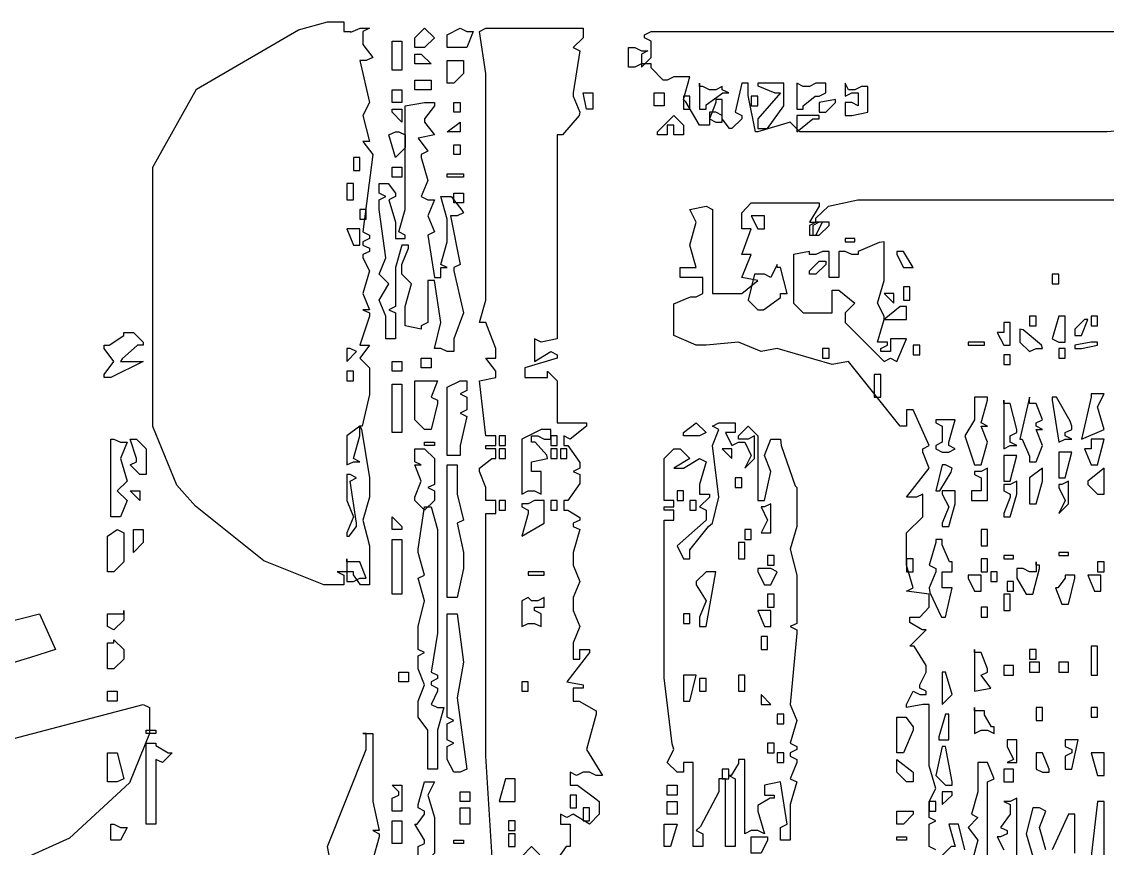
# Model space of a CAD drawing. Extents: x 97 to 264, y 28 to 329.
# Drawn here: x 180.57 to 192.41, y 199.06 to 208.07 of the extents above; entities that cross this region are included whole.
import ezdxf

# ---------------------------------------------------------------- set-up
doc = ezdxf.new("R2010")
doc.units = 0
doc.header["$MEASUREMENT"] = 0

msp = doc.modelspace()

# ---------------------------------------------------------------- linework, layer by layer
at = {"color": 32}
for points in [[(184.29, 207.998), (184.362, 207.998), (184.29, 207.963), (184.29, 207.822), (184.397, 207.68), (184.326, 207.646), (184.256, 207.646), (184.362, 207.187), (184.29, 207.045), (184.362, 206.764), (184.29, 206.764), (184.397, 206.622), (184.29, 205.776), (184.362, 205.74), (184.362, 205.705), (184.29, 205.669), (184.29, 205.633), (184.362, 205.599), (184.362, 205.563), (184.29, 205.529), (184.29, 205.493), (184.362, 205.353), (184.29, 205.104), (184.362, 204.928), (184.29, 204.928), (184.362, 204.894), (184.362, 204.858), (184.256, 204.541), (184.362, 204.541), (184.256, 204.399), (184.362, 204.294), (184.362, 204.118), (184.362, 204.003), (184.282, 203.659), (184.256, 203.659), (184.273, 203.624), (184.362, 203.095), (184.362, 202.917), (184.362, 202.883), (184.29, 202.635), (184.362, 202.354), (184.362, 201.929), (184.29, 201.929), (184.264, 201.929), (184.186, 202.037), (184.186, 202.071), (184.01, 202.071), (184.08, 202.035), (184.08, 201.929), (183.862, 201.929), (183.21, 202.19), (182.465, 202.787), (182.316, 202.953), (182.262, 203.015), (181.997, 203.656), (181.997, 203.87), (181.997, 206.199), (181.997, 206.483), (182.473, 207.333), (183.585, 207.981), (183.903, 208.069), (184.08, 208.069), (184.08, 207.963), (184.15, 207.963), (184.158, 207.954), (184.258, 207.998), (184.29, 207.998)], [(184.962, 207.998), (185.068, 207.892), (184.962, 207.786), (184.856, 207.786), (184.856, 207.892), (184.962, 207.998)], [(185.349, 207.998), (185.421, 207.963), (185.491, 207.963), (185.421, 207.786), (185.208, 207.786), (185.208, 207.927), (185.349, 207.998)], [(184.609, 207.856), (184.715, 207.856), (184.715, 207.54), (184.609, 207.54), (184.609, 207.856)], [(184.856, 207.716), (184.926, 207.716), (185.032, 207.61), (184.856, 207.61), (184.856, 207.716)], [(185.208, 207.646), (185.385, 207.646), (185.385, 207.504), (185.279, 207.397), (185.208, 207.397), (185.208, 207.646)], [(184.856, 207.433), (185.032, 207.433), (185.032, 207.327), (184.856, 207.327), (184.856, 207.433)], [(187.96, 207.397), (187.96, 207.117), (188.031, 207.117), (188.031, 207.161), (188.215, 207.293), (188.277, 207.293), (188.207, 207.327), (188.207, 207.363), (188.137, 207.327), (188.067, 207.327), (187.995, 207.363), (187.96, 207.363), (187.96, 207.397)], [(188.596, 207.397), (188.596, 207.371), (188.78, 207.293), (188.842, 207.293), (188.596, 207.01), (188.596, 206.904), (188.7, 206.904), (188.877, 207.151), (188.877, 207.397), (188.596, 207.397)], [(189.019, 207.397), (189.019, 207.117), (189.089, 207.117), (189.089, 207.152), (189.221, 207.257), (189.265, 207.257), (189.335, 207.293), (189.335, 207.397), (189.229, 207.397), (189.159, 207.363), (189.089, 207.363), (189.019, 207.397)], [(189.548, 207.397), (189.548, 207.257), (189.618, 207.293), (189.688, 207.293), (189.688, 207.151), (189.618, 207.187), (189.548, 207.187), (189.548, 207.045), (189.618, 207.045), (189.794, 207.081), (189.794, 207.363), (189.724, 207.363), (189.654, 207.327), (189.582, 207.327), (189.548, 207.397)], [(184.609, 207.327), (184.715, 207.327), (184.715, 207.187), (184.609, 207.187), (184.609, 207.327)], [(186.69, 207.293), (186.796, 207.293), (186.796, 207.117), (186.726, 207.117), (186.69, 207.293)], [(187.465, 207.293), (187.572, 207.293), (187.572, 207.151), (187.465, 207.151), (187.465, 207.293)], [(187.784, 207.117), (187.854, 207.117), (187.854, 207.257), (187.784, 207.257), (187.784, 207.117)], [(188.524, 207.151), (188.596, 207.151), (188.596, 207.257), (188.524, 207.257), (188.524, 207.151)], [(184.962, 207.187), (185.068, 207.187), (185.068, 207.151), (184.962, 207.01), (184.962, 206.974), (185.068, 206.834), (184.892, 206.798), (184.996, 206.658), (184.926, 206.622), (184.926, 206.587), (184.996, 206.339), (184.926, 206.163), (184.996, 206.128), (185.068, 206.128), (184.996, 205.952), (185.068, 205.776), (184.996, 205.74), (185.068, 205.281), (185.138, 205.281), (185.138, 205.387), (185.208, 205.387), (185.138, 205.423), (185.208, 205.669), (185.208, 205.916), (185.138, 206.163), (185.208, 206.163), (185.252, 206.163), (185.367, 206.014), (185.385, 205.986), (185.315, 205.952), (185.244, 205.952), (185.349, 205.423), (185.279, 205.387), (185.279, 205.353), (185.385, 204.894), (185.279, 204.611), (185.279, 204.471), (185.208, 204.471), (185.138, 204.505), (185.068, 204.505), (185.138, 204.788), (185.068, 205.246), (184.996, 205.246), (184.996, 204.788), (184.926, 204.752), (184.926, 204.717), (184.749, 204.752), (184.749, 204.964), (184.82, 205.21), (184.715, 205.317), (184.715, 205.423), (184.785, 205.599), (184.785, 205.633), (184.715, 205.633), (184.643, 205.387), (184.643, 204.964), (184.573, 204.928), (184.643, 204.894), (184.643, 204.611), (184.539, 204.611), (184.539, 204.858), (184.467, 205.034), (184.573, 205.21), (184.467, 205.317), (184.539, 205.493), (184.467, 206.022), (184.467, 206.128), (184.539, 206.163), (184.467, 206.199), (184.467, 206.305), (184.539, 206.305), (184.565, 206.305), (184.643, 206.199), (184.643, 206.163), (184.573, 206.128), (184.643, 205.882), (184.643, 205.705), (184.749, 205.705), (184.749, 205.74), (184.679, 205.776), (184.749, 206.022), (184.749, 207.151), (184.962, 207.187)], [(185.279, 207.187), (185.349, 207.187), (185.349, 207.081), (185.279, 207.081), (185.279, 207.187)], [(188.137, 207.187), (188.067, 207.01), (188.137, 206.974), (188.207, 206.974), (188.207, 207.221), (188.137, 207.221), (188.137, 207.187)], [(189.265, 207.187), (189.265, 207.081), (189.335, 207.081), (189.442, 207.187), (189.442, 207.221), (189.265, 207.187)], [(184.609, 207.117), (184.715, 207.117), (184.715, 206.974), (184.609, 207.081), (184.609, 207.117)], [(187.678, 207.045), (187.784, 206.94), (187.784, 206.834), (187.678, 206.834), (187.678, 206.94), (187.608, 206.94), (187.608, 206.834), (187.501, 206.834), (187.501, 206.868), (187.678, 207.045)], [(189.019, 207.045), (189.019, 206.868), (189.195, 207.01), (189.265, 207.01), (189.265, 207.045), (189.019, 207.045)], [(185.349, 206.974), (185.349, 206.868), (185.208, 206.868), (185.349, 206.974)], [(184.679, 206.868), (184.749, 206.834), (184.749, 206.692), (184.643, 206.587), (184.573, 206.834), (184.643, 206.868), (184.679, 206.868)], [(185.279, 206.728), (185.349, 206.728), (185.349, 206.622), (185.279, 206.622), (185.279, 206.728)], [(184.186, 206.445), (184.256, 206.445), (184.256, 206.587), (184.186, 206.587), (184.186, 206.445)], [(184.609, 206.481), (184.715, 206.481), (184.715, 206.375), (184.609, 206.375), (184.609, 206.481)], [(184.114, 206.128), (184.186, 206.128), (184.186, 206.305), (184.114, 206.305), (184.114, 206.128)], [(185.208, 206.411), (185.385, 206.411), (185.385, 206.375), (185.208, 206.375), (185.208, 206.411)], [(185.279, 206.199), (185.385, 206.199), (185.385, 206.092), (185.279, 206.092), (185.279, 206.199)], [(184.256, 205.916), (184.326, 205.916), (184.326, 206.022), (184.256, 206.022), (184.256, 205.916)], [(188.524, 205.952), (188.596, 205.81), (188.666, 205.81), (188.666, 205.952), (188.524, 205.952)], [(189.265, 205.882), (189.195, 205.846), (189.195, 205.74), (189.265, 205.74), (189.371, 205.846), (189.371, 205.882), (189.265, 205.882)], [(184.114, 205.81), (184.186, 205.633), (184.256, 205.633), (184.256, 205.81), (184.114, 205.81)], [(189.688, 205.529), (189.618, 205.529), (189.548, 205.563), (189.478, 205.563), (189.478, 205.281), (189.371, 205.281), (189.371, 205.563), (189.301, 205.563), (189.229, 205.529), (189.159, 205.529), (189.159, 205.563), (188.983, 205.529), (188.983, 205), (189.089, 204.894), (189.406, 204.894), (189.406, 205.14), (189.478, 205.14), (189.654, 205), (189.548, 204.894), (189.548, 204.788), (189.971, 204.365), (190.041, 204.399), (190.111, 204.365), (190.217, 204.611), (190.041, 204.611), (190.041, 204.471), (189.935, 204.471), (189.935, 204.505), (190.007, 204.541), (190.007, 204.575), (189.901, 204.575), (189.971, 204.823), (189.971, 204.858), (189.901, 205), (189.971, 205.246), (189.971, 205.669), (189.917, 205.661), (189.688, 205.562), (189.688, 205.529)], [(189.548, 205.669), (189.654, 205.669), (189.654, 205.705), (189.548, 205.705), (189.548, 205.669)], [(190.111, 205.563), (190.111, 205.529), (190.183, 205.387), (190.288, 205.387), (190.183, 205.563), (190.111, 205.563)], [(188.806, 205.423), (188.736, 205.281), (188.666, 205.317), (188.56, 205.317), (188.49, 205.034), (188.596, 204.928), (188.656, 204.928), (188.842, 205.06), (188.842, 205.104), (188.913, 205.104), (188.842, 205.387), (188.806, 205.387), (188.806, 205.423)], [(189.265, 205.457), (189.335, 205.457), (189.335, 205.423), (189.229, 205.317), (189.159, 205.317), (189.159, 205.353), (189.265, 205.457)], [(191.805, 205.21), (191.875, 205.21), (191.875, 205.317), (191.805, 205.317), (191.805, 205.21)], [(190.183, 205.034), (190.253, 205.034), (190.253, 205.176), (190.183, 205.176), (190.183, 205.034)], [(189.971, 205.104), (190.077, 205), (190.077, 205.104), (189.971, 205.104)], [(189.971, 204.823), (190.217, 204.823), (190.217, 204.964), (190.147, 204.964), (189.971, 204.823)], [(191.276, 204.788), (191.276, 204.681), (191.206, 204.681), (191.276, 204.541), (191.346, 204.541), (191.346, 204.788), (191.276, 204.788)], [(191.558, 204.752), (191.629, 204.752), (191.629, 204.858), (191.558, 204.858), (191.558, 204.752)], [(191.875, 204.858), (191.805, 204.611), (191.875, 204.575), (191.947, 204.575), (191.947, 204.858), (191.875, 204.858)], [(192.052, 204.681), (192.052, 204.647), (192.123, 204.647), (192.194, 204.823), (192.158, 204.823), (192.052, 204.717), (192.052, 204.681)], [(192.228, 204.752), (192.3, 204.752), (192.3, 204.858), (192.228, 204.858), (192.228, 204.752)], [(181.681, 204.681), (181.787, 204.681), (181.893, 204.575), (181.893, 204.541), (181.831, 204.541), (181.663, 204.392), (181.645, 204.365), (181.893, 204.365), (181.54, 204.188), (181.468, 204.188), (181.468, 204.222), (181.574, 204.365), (181.468, 204.505), (181.468, 204.541), (181.521, 204.541), (181.681, 204.647), (181.681, 204.681)], [(191.452, 204.717), (191.452, 204.575), (191.558, 204.471), (191.629, 204.505), (191.699, 204.505), (191.689, 204.541), (191.487, 204.709), (191.452, 204.717)], [(190.288, 204.435), (190.36, 204.435), (190.36, 204.541), (190.288, 204.541), (190.288, 204.435)], [(190.889, 204.541), (191.065, 204.541), (191.065, 204.575), (190.889, 204.575), (190.889, 204.541)], [(192.052, 204.541), (192.052, 204.505), (192.123, 204.505), (192.3, 204.541), (192.3, 204.575), (192.228, 204.575), (192.052, 204.541)], [(184.114, 204.505), (184.114, 204.365), (184.22, 204.471), (184.15, 204.505), (184.114, 204.505)], [(189.301, 204.505), (189.301, 204.399), (189.371, 204.399), (189.371, 204.505), (189.301, 204.505)], [(191.276, 204.329), (191.346, 204.329), (191.346, 204.435), (191.276, 204.435), (191.276, 204.329)], [(191.875, 204.399), (191.947, 204.399), (191.947, 204.505), (191.875, 204.505), (191.875, 204.399)], [(184.609, 204.365), (184.715, 204.365), (184.715, 204.258), (184.609, 204.258), (184.609, 204.365)], [(184.926, 204.399), (185.032, 204.399), (185.032, 204.294), (184.926, 204.294), (184.926, 204.399)], [(184.114, 204.152), (184.186, 204.152), (184.186, 204.258), (184.114, 204.258), (184.114, 204.152)], [(189.865, 203.976), (189.935, 203.976), (189.935, 204.222), (189.865, 204.222), (189.865, 203.976)], [(184.609, 204.118), (184.715, 204.118), (184.715, 203.589), (184.609, 203.589), (184.609, 204.118)], [(184.856, 204.152), (185.102, 204.152), (185.032, 203.976), (185.102, 203.942), (185.102, 203.906), (185.032, 203.623), (184.962, 203.623), (184.856, 203.729), (184.856, 204.152)], [(185.349, 204.152), (185.421, 204.152), (185.421, 204.046), (185.349, 204.012), (185.421, 203.976), (185.421, 203.835), (185.349, 203.799), (185.421, 203.765), (185.349, 203.447), (185.349, 203.34), (185.208, 203.34), (185.208, 204.082), (185.349, 204.152)], [(190.959, 203.976), (190.959, 203.729), (190.853, 203.553), (190.959, 203.236), (191.029, 203.236), (191.099, 203.483), (191.029, 203.659), (191.099, 203.659), (191.029, 203.693), (191.099, 203.942), (191.099, 203.976), (190.959, 203.976)], [(191.276, 203.942), (191.276, 203.412), (191.346, 203.447), (191.418, 203.447), (191.346, 203.483), (191.346, 203.553), (191.418, 203.589), (191.418, 203.623), (191.346, 203.906), (191.276, 203.906), (191.276, 203.942)], [(191.558, 203.976), (191.452, 203.517), (191.478, 203.517), (191.558, 203.332), (191.558, 203.27), (191.629, 203.27), (191.699, 203.447), (191.629, 203.623), (191.699, 203.623), (191.629, 203.659), (191.629, 203.693), (191.699, 203.729), (191.629, 203.906), (191.558, 203.906), (191.558, 203.976)], [(191.805, 203.976), (191.805, 203.942), (191.875, 203.483), (191.947, 203.517), (192.017, 203.517), (191.947, 203.553), (191.947, 203.589), (192.017, 203.623), (192.017, 203.659), (191.999, 203.713), (191.853, 203.976), (191.805, 203.976)], [(192.228, 203.976), (192.123, 203.517), (192.37, 203.623), (192.3, 203.87), (192.37, 204.012), (192.228, 204.012), (192.228, 203.976)], [(190.536, 203.693), (190.606, 203.659), (190.606, 203.483), (190.536, 203.447), (190.536, 203.412), (190.606, 203.376), (190.676, 203.376), (190.747, 203.412), (190.676, 203.447), (190.676, 203.483), (190.747, 203.729), (190.536, 203.729), (190.536, 203.693)], [(184.114, 203.553), (184.114, 203.236), (184.186, 203.27), (184.256, 203.27), (184.186, 203.306), (184.256, 203.553), (184.256, 203.659), (184.114, 203.553)], [(186.02, 203.517), (186.02, 202.917), (186.09, 202.953), (186.16, 202.953), (186.231, 202.917), (186.231, 203.164), (186.126, 203.164), (186.126, 203.27), (186.303, 203.306), (186.293, 203.342), (186.168, 203.483), (186.126, 203.483), (186.126, 203.553), (186.196, 203.553), (186.267, 203.517), (186.337, 203.517), (186.337, 203.623), (186.231, 203.623), (186.02, 203.517)], [(188.347, 203.693), (188.347, 203.589), (188.243, 203.589), (188.313, 203.447), (188.383, 203.483), (188.454, 203.483), (188.524, 203.34), (188.454, 203.2), (188.56, 203.306), (188.56, 203.553), (188.49, 203.517), (188.383, 203.517), (188.383, 203.553), (188.49, 203.659), (188.596, 203.553), (188.596, 202.847), (188.666, 202.847), (188.736, 203.164), (188.666, 203.34), (188.736, 203.517), (188.842, 203.517), (188.85, 203.447), (189.001, 203.006), (189.019, 202.988), (189.019, 202.565), (188.948, 202.318), (189.019, 202.035), (189.019, 201.506), (188.948, 201.472), (189.019, 201.436), (189.019, 201.4), (188.948, 200.624), (189.019, 200.448), (188.948, 200.201), (189.019, 200.165), (189.019, 200.131), (188.948, 200.095), (188.948, 200.061), (189.019, 200.025), (189.019, 199.989), (188.948, 199.813), (189.019, 199.778), (188.948, 199.532), (188.948, 199.143), (188.842, 199.143), (188.842, 199.283), (188.913, 199.319), (188.842, 199.778), (188.666, 199.742), (188.666, 199.636), (188.772, 199.636), (188.772, 199.602), (188.728, 199.602), (188.596, 199.523), (188.596, 199.496), (188.596, 199.46), (188.666, 199.213), (188.596, 199.249), (188.524, 199.249), (188.454, 199.213), (188.454, 200.025), (188.383, 200.025), (188.383, 199.981), (188.303, 199.849), (188.277, 199.849), (188.347, 199.813), (188.347, 199.073), (188.243, 199.073), (188.243, 199.813), (188.171, 199.813), (188.171, 199.672), (187.968, 199.293), (187.924, 199.249), (187.995, 199.213), (187.995, 199.073), (187.89, 199.073), (187.89, 199.989), (187.784, 199.989), (187.784, 199.885), (187.714, 199.885), (187.608, 199.989), (187.678, 200.131), (187.66, 200.193), (187.572, 200.914), (187.572, 201.154), (187.572, 202.635), (187.678, 202.635), (187.678, 202.741), (187.572, 202.741), (187.572, 202.777), (187.678, 202.777), (187.678, 202.847), (187.572, 202.847), (187.572, 203.306), (187.678, 203.412), (187.748, 203.412), (187.854, 203.306), (187.678, 203.2), (187.784, 203.2), (187.96, 203.306), (188.031, 203.27), (187.96, 203.024), (187.96, 202.917), (188.067, 202.917), (188.067, 202.883), (187.96, 202.777), (188.031, 202.741), (188.031, 202.635), (187.714, 202.354), (187.784, 202.212), (187.854, 202.212), (187.854, 202.31), (188.057, 202.566), (188.101, 202.601), (188.171, 202.883), (188.101, 203.447), (188.171, 203.623), (188.101, 203.659), (188.171, 203.693), (188.347, 203.693)], [(187.924, 203.693), (188.031, 203.589), (187.96, 203.553), (187.784, 203.553), (187.784, 203.589), (187.924, 203.693)], [(181.574, 203.517), (181.645, 203.483), (181.717, 203.483), (181.645, 203.306), (181.717, 203.06), (181.61, 202.953), (181.717, 202.847), (181.645, 202.671), (181.54, 202.671), (181.54, 203.517), (181.574, 203.517)], [(181.751, 203.517), (181.821, 203.517), (181.927, 203.412), (181.927, 203.13), (181.857, 203.13), (181.751, 203.236), (181.821, 203.27), (181.821, 203.306), (181.751, 203.517)], [(184.962, 203.483), (185.068, 203.483), (185.068, 203.447), (184.962, 203.447), (184.962, 203.483)], [(185.773, 203.447), (185.844, 203.447), (185.844, 203.553), (185.773, 203.553), (185.773, 203.447)], [(186.337, 203.447), (186.407, 203.447), (186.407, 203.553), (186.337, 203.553), (186.337, 203.447)], [(192.228, 203.517), (192.228, 203.412), (192.158, 203.412), (192.228, 203.236), (192.3, 203.236), (192.37, 203.517), (192.228, 203.517)], [(184.856, 203.412), (184.962, 203.412), (185.068, 203.306), (185.068, 203.024), (184.996, 202.988), (185.068, 202.953), (185.068, 202.847), (184.962, 202.741), (184.856, 202.847), (184.856, 202.883), (184.926, 203.06), (184.856, 203.236), (184.926, 203.236), (184.856, 203.27), (184.856, 203.412)], [(185.773, 203.306), (185.844, 203.306), (185.844, 203.412), (185.773, 203.412), (185.773, 203.306)], [(186.337, 203.306), (186.407, 203.306), (186.407, 203.412), (186.337, 203.412), (186.337, 203.306)], [(186.443, 203.306), (186.513, 203.306), (186.513, 203.412), (186.443, 203.412), (186.443, 203.306)], [(188.207, 203.412), (188.313, 203.306), (188.313, 203.412), (188.207, 203.412)], [(191.875, 203.376), (191.875, 203.094), (191.947, 203.094), (192.017, 203.376), (191.875, 203.376)], [(185.208, 203.236), (185.315, 203.236), (185.315, 202.917), (185.385, 202.635), (185.315, 202.601), (185.385, 202.282), (185.385, 202.106), (185.315, 201.789), (185.208, 201.789), (185.208, 203.236)], [(190.606, 203.236), (190.536, 202.953), (190.58, 202.953), (190.702, 203.156), (190.712, 203.2), (190.64, 203.236), (190.606, 203.236)], [(191.276, 203.34), (191.276, 203.06), (191.346, 203.06), (191.418, 203.34), (191.276, 203.34)], [(184.114, 203.13), (184.114, 202.847), (184.186, 202.671), (184.114, 202.494), (184.114, 202.458), (184.14, 202.458), (184.22, 202.566), (184.22, 202.601), (184.15, 203.06), (184.22, 203.094), (184.15, 203.13), (184.114, 203.13)], [(190.959, 203.13), (191.029, 203.094), (191.029, 202.953), (190.923, 202.953), (190.923, 202.847), (191.099, 202.847), (191.099, 203.2), (191.029, 203.164), (190.959, 203.164), (190.959, 203.13)], [(191.558, 203.094), (191.558, 202.811), (191.629, 202.811), (191.699, 203.06), (191.699, 203.2), (191.558, 203.094)], [(192.194, 203.06), (192.194, 203.024), (192.3, 202.917), (192.37, 202.917), (192.37, 203.2), (192.194, 203.06)], [(188.347, 202.988), (188.419, 202.988), (188.419, 203.094), (188.347, 203.094), (188.347, 202.988)], [(191.276, 202.953), (191.346, 202.917), (191.346, 202.883), (191.276, 202.707), (191.276, 202.671), (191.346, 202.671), (191.418, 202.917), (191.418, 203.06), (191.346, 203.024), (191.276, 203.024), (191.276, 202.953)], [(191.875, 202.988), (191.947, 202.847), (191.875, 202.707), (191.981, 202.811), (191.981, 203.06), (191.911, 203.024), (191.875, 203.024), (191.875, 202.988)], [(181.751, 202.953), (181.857, 202.953), (181.857, 202.847), (181.751, 202.953)], [(187.714, 202.847), (187.784, 202.847), (187.784, 202.953), (187.714, 202.953), (187.714, 202.847)], [(190.606, 202.917), (190.676, 202.777), (190.606, 202.601), (190.606, 202.565), (190.676, 202.565), (190.747, 202.811), (190.747, 202.953), (190.606, 202.953), (190.606, 202.917)], [(184.962, 202.777), (185.032, 202.777), (185.102, 202.53), (185.102, 201.4), (185.032, 200.977), (185.102, 200.943), (185.102, 200.907), (185.032, 200.871), (185.032, 200.837), (185.102, 200.801), (185.102, 200.767), (185.032, 200.624), (185.102, 200.59), (185.172, 200.59), (185.102, 200.342), (185.102, 199.919), (184.996, 199.919), (184.996, 200.342), (184.892, 200.484), (184.892, 200.66), (184.962, 200.837), (184.892, 201.013), (184.892, 201.154), (184.962, 201.19), (184.892, 201.224), (184.892, 201.472), (184.962, 201.753), (184.892, 202.001), (184.962, 202.035), (184.892, 202.282), (184.892, 202.318), (184.962, 202.777)], [(185.773, 202.741), (185.844, 202.741), (185.844, 202.847), (185.773, 202.847), (185.773, 202.741)], [(186.02, 202.777), (186.09, 202.741), (186.09, 202.707), (186.02, 202.458), (186.267, 202.601), (186.267, 202.847), (186.16, 202.847), (186.09, 202.811), (186.02, 202.811), (186.02, 202.777)], [(186.337, 202.741), (186.407, 202.741), (186.407, 202.847), (186.337, 202.847), (186.337, 202.741)], [(187.854, 202.847), (187.854, 202.741), (187.924, 202.741), (187.924, 202.847), (187.854, 202.847)], [(188.63, 202.777), (188.7, 202.635), (188.63, 202.494), (188.736, 202.494), (188.736, 202.811), (188.666, 202.777), (188.63, 202.777)], [(184.609, 202.671), (184.715, 202.565), (184.715, 202.53), (184.609, 202.53), (184.609, 202.671)], [(181.61, 202.53), (181.681, 202.494), (181.681, 202.178), (181.574, 202.071), (181.504, 202.071), (181.504, 202.458), (181.61, 202.53)], [(181.787, 202.53), (181.893, 202.53), (181.893, 202.388), (181.787, 202.282), (181.787, 202.53)], [(188.454, 202.424), (188.524, 202.424), (188.524, 202.53), (188.454, 202.53), (188.454, 202.424)], [(191.029, 202.53), (191.029, 202.354), (191.099, 202.354), (191.099, 202.53), (191.029, 202.53)], [(184.609, 202.424), (184.715, 202.424), (184.715, 201.825), (184.609, 201.825), (184.609, 202.424)], [(190.536, 202.388), (190.464, 202.142), (190.536, 202.106), (190.536, 202.071), (190.464, 201.895), (190.472, 201.843), (190.598, 201.577), (190.64, 201.577), (190.712, 201.895), (190.606, 201.895), (190.606, 202.071), (190.712, 202.071), (190.712, 202.178), (190.685, 202.178), (190.606, 202.364), (190.606, 202.424), (190.536, 202.424), (190.536, 202.388)], [(188.383, 202.212), (188.454, 202.212), (188.454, 202.388), (188.383, 202.388), (188.383, 202.212)], [(191.875, 202.248), (191.981, 202.248), (191.981, 202.282), (191.875, 202.282), (191.875, 202.248)], [(184.114, 202.212), (184.114, 201.965), (184.186, 201.965), (184.256, 202.001), (184.326, 202.001), (184.256, 202.178), (184.114, 202.178), (184.114, 202.212)], [(188.7, 202.142), (188.772, 202.142), (188.772, 202.248), (188.7, 202.248), (188.7, 202.142)], [(190.217, 202.071), (190.288, 202.071), (190.288, 202.212), (190.217, 202.212), (190.217, 202.071)], [(191.029, 202.071), (191.099, 202.071), (191.099, 202.212), (191.029, 202.212), (191.029, 202.071)], [(191.276, 202.212), (191.382, 202.212), (191.382, 202.248), (191.276, 202.248), (191.276, 202.212)], [(191.629, 202.178), (191.629, 202.071), (191.558, 202.071), (191.488, 202.106), (191.418, 202.106), (191.418, 202.001), (191.522, 201.825), (191.594, 201.825), (191.665, 202.106), (191.665, 202.142), (191.629, 202.142), (191.629, 202.178)], [(192.3, 202.071), (192.37, 202.071), (192.37, 202.178), (192.3, 202.178), (192.3, 202.071)], [(186.09, 202.035), (186.267, 202.035), (186.267, 202.071), (186.09, 202.071), (186.09, 202.035)], [(188.031, 202.071), (187.924, 201.965), (187.924, 201.929), (188.031, 201.753), (187.96, 201.577), (187.96, 201.472), (188.031, 201.472), (188.137, 202.071), (188.031, 202.071)], [(188.596, 202.106), (188.596, 202.071), (188.666, 201.929), (188.736, 201.929), (188.806, 202.071), (188.736, 202.106), (188.596, 202.106)], [(191.135, 201.965), (191.206, 201.965), (191.206, 202.071), (191.135, 202.071), (191.135, 201.965)], [(190.889, 202.035), (190.889, 202.001), (190.959, 201.859), (191.029, 201.859), (191.029, 202.035), (190.889, 202.035)], [(191.312, 201.859), (191.382, 201.859), (191.382, 201.965), (191.312, 201.965), (191.312, 201.859)], [(191.947, 202.035), (191.947, 202.001), (191.867, 201.895), (191.841, 201.895), (191.911, 201.719), (191.981, 201.719), (192.052, 202.001), (192.052, 202.035), (191.947, 202.035)], [(192.194, 202.035), (192.264, 201.859), (192.334, 201.859), (192.334, 202.035), (192.194, 202.035)], [(188.7, 201.683), (188.772, 201.683), (188.772, 201.825), (188.7, 201.825), (188.7, 201.683)], [(191.276, 201.648), (191.346, 201.648), (191.346, 201.825), (191.276, 201.825), (191.276, 201.648)], [(186.09, 201.789), (186.02, 201.753), (186.02, 201.472), (186.09, 201.506), (186.16, 201.506), (186.231, 201.472), (186.231, 201.613), (186.16, 201.648), (186.16, 201.683), (186.267, 201.683), (186.267, 201.789), (186.196, 201.753), (186.126, 201.753), (186.09, 201.789)], [(181.681, 201.648), (181.681, 201.542), (181.574, 201.436), (181.504, 201.472), (181.504, 201.613), (181.681, 201.613), (181.681, 201.648)], [(185.208, 201.613), (185.315, 201.613), (185.385, 201.083), (185.315, 200.695), (185.421, 199.919), (185.349, 199.885), (185.279, 199.885), (185.208, 200.025), (185.208, 200.165), (185.279, 200.201), (185.208, 200.237), (185.208, 200.414), (185.279, 200.448), (185.208, 200.484), (185.208, 201.613)], [(187.784, 201.506), (187.854, 201.506), (187.854, 201.613), (187.784, 201.613), (187.784, 201.506)], [(188.596, 201.648), (188.666, 201.472), (188.736, 201.472), (188.736, 201.648), (188.596, 201.648)], [(191.029, 201.577), (191.099, 201.577), (191.099, 201.683), (191.029, 201.683), (191.029, 201.577)], [(188.63, 201.224), (188.7, 201.224), (188.7, 201.366), (188.63, 201.366), (188.63, 201.224)], [(181.574, 201.33), (181.681, 201.224), (181.681, 201.119), (181.574, 201.013), (181.504, 201.013), (181.504, 201.296), (181.574, 201.296), (181.574, 201.33)], [(190.959, 201.224), (190.959, 200.767), (191.135, 200.801), (191.029, 200.943), (191.099, 200.977), (191.099, 201.013), (191.029, 201.19), (190.959, 201.19), (190.959, 201.224)], [(191.558, 201.119), (191.629, 201.119), (191.629, 201.224), (191.558, 201.224), (191.558, 201.119)], [(192.228, 200.943), (192.3, 200.943), (192.3, 201.26), (192.228, 201.26), (192.228, 200.943)], [(184.679, 200.977), (184.785, 200.977), (184.785, 200.871), (184.679, 200.871), (184.679, 200.977)], [(190.606, 200.943), (190.606, 200.624), (190.712, 200.731), (190.64, 200.977), (190.606, 200.977), (190.606, 200.943)], [(191.276, 200.943), (191.382, 200.943), (191.382, 201.047), (191.276, 201.047), (191.276, 200.943)], [(191.558, 200.977), (191.665, 200.977), (191.665, 201.083), (191.558, 201.083), (191.558, 200.977)], [(191.875, 200.977), (191.981, 200.977), (191.981, 201.083), (191.875, 201.083), (191.875, 200.977)], [(186.02, 200.767), (186.09, 200.767), (186.09, 200.871), (186.02, 200.871), (186.02, 200.767)], [(187.784, 200.943), (187.784, 200.66), (187.854, 200.66), (187.924, 200.943), (187.784, 200.943)], [(187.96, 200.767), (188.031, 200.767), (188.031, 200.907), (187.96, 200.907), (187.96, 200.767)], [(188.383, 200.767), (188.454, 200.767), (188.454, 200.943), (188.383, 200.943), (188.383, 200.767)], [(181.61, 200.66), (181.504, 200.66), (181.504, 200.767), (181.61, 200.767), (181.61, 200.66)], [(188.63, 200.731), (188.63, 200.624), (188.736, 200.624), (188.63, 200.731)], [(188.806, 200.414), (188.877, 200.414), (188.877, 200.518), (188.806, 200.518), (188.806, 200.414)], [(190.64, 200.518), (190.57, 200.272), (190.57, 200.237), (190.676, 200.237), (190.676, 200.518), (190.64, 200.518)], [(190.959, 200.59), (190.959, 200.308), (191.029, 200.342), (191.099, 200.342), (191.17, 200.308), (191.17, 200.378), (191.143, 200.378), (191.065, 200.51), (191.065, 200.554), (190.959, 200.554), (190.959, 200.59)], [(191.629, 200.59), (191.629, 200.448), (191.699, 200.448), (191.699, 200.59), (191.629, 200.59)], [(192.228, 200.484), (192.3, 200.484), (192.3, 200.59), (192.228, 200.59), (192.228, 200.484)], [(190.111, 200.484), (190.183, 200.484), (190.209, 200.484), (190.288, 200.378), (190.288, 200.342), (190.183, 200.095), (190.111, 200.095), (190.111, 200.484)], [(181.927, 200.342), (182.033, 200.342), (182.033, 200.308), (181.927, 200.308), (181.927, 200.342)], [(181.927, 200.201), (182.033, 200.201), (182.033, 200.175), (182.166, 200.095), (182.21, 200.095), (182.104, 199.989), (182.033, 200.025), (182.033, 199.319), (181.927, 199.319), (181.927, 200.201)], [(188.7, 200.095), (188.772, 200.095), (188.772, 200.201), (188.7, 200.201), (188.7, 200.095)], [(190.606, 200.165), (190.536, 199.849), (190.64, 199.742), (190.712, 199.742), (190.712, 199.778), (190.64, 200.165), (190.606, 200.165)], [(191.312, 200.201), (191.312, 200.165), (191.382, 200.025), (191.312, 199.989), (191.418, 199.989), (191.418, 200.237), (191.312, 200.237), (191.312, 200.201)], [(191.947, 200.201), (191.947, 200.165), (192.017, 200.131), (192.017, 200.095), (191.947, 200.061), (191.947, 199.919), (192.017, 199.919), (192.088, 200.237), (191.947, 200.237), (191.947, 200.201)], [(181.61, 200.095), (181.681, 199.813), (181.61, 199.778), (181.504, 199.778), (181.504, 200.095), (181.61, 200.095)], [(188.806, 199.989), (188.877, 199.989), (188.877, 200.095), (188.806, 200.095), (188.806, 199.989)], [(191.629, 200.095), (191.629, 199.919), (191.699, 199.885), (191.771, 199.885), (191.771, 199.919), (191.699, 200.095), (191.629, 200.095)], [(192.228, 200.095), (192.3, 199.849), (192.37, 199.849), (192.37, 200.095), (192.228, 200.095)], [(188.207, 199.813), (188.277, 199.813), (188.277, 199.919), (188.207, 199.919), (188.207, 199.813)], [(190.111, 200.025), (190.288, 199.885), (190.288, 199.778), (190.217, 199.778), (190.111, 199.885), (190.111, 200.025)], [(191.276, 199.778), (191.382, 199.778), (191.382, 199.919), (191.276, 199.919), (191.276, 199.778)], [(185.844, 199.813), (185.773, 199.566), (185.95, 199.566), (185.95, 199.813), (185.844, 199.813)], [(184.609, 199.742), (184.715, 199.742), (184.715, 199.46), (184.609, 199.46), (184.609, 199.602), (184.679, 199.636), (184.679, 199.672), (184.609, 199.742)], [(184.962, 199.778), (185.068, 199.778), (184.996, 199.636), (185.068, 199.39), (185.068, 199.003), (184.962, 198.896), (184.892, 198.896), (184.892, 199.073), (184.962, 199.107), (184.962, 199.143), (184.856, 199.319), (184.882, 199.319), (184.962, 199.426), (184.962, 199.46), (184.892, 199.496), (184.892, 199.532), (184.962, 199.778)], [(187.608, 199.742), (187.714, 199.742), (187.714, 199.636), (187.608, 199.636), (187.608, 199.742)], [(185.349, 199.672), (185.455, 199.672), (185.455, 199.566), (185.349, 199.566), (185.349, 199.672)], [(186.549, 199.496), (186.619, 199.496), (186.619, 199.636), (186.549, 199.636), (186.549, 199.496)], [(187.608, 199.566), (187.714, 199.566), (187.714, 199.426), (187.608, 199.426), (187.608, 199.566)], [(190.464, 199.46), (190.536, 199.46), (190.536, 199.566), (190.464, 199.566), (190.464, 199.46)], [(190.606, 199.672), (190.606, 199.532), (190.712, 199.636), (190.712, 199.672), (190.606, 199.672)], [(185.349, 199.496), (185.455, 199.496), (185.455, 199.319), (185.349, 199.319), (185.349, 199.496)], [(186.69, 199.496), (186.69, 199.355), (186.76, 199.355), (186.76, 199.496), (186.69, 199.496)], [(190.111, 199.46), (190.288, 199.46), (190.288, 199.426), (190.183, 199.319), (190.111, 199.319), (190.111, 199.46)], [(181.574, 199.319), (181.645, 199.283), (181.717, 199.283), (181.645, 199.143), (181.54, 199.143), (181.54, 199.319), (181.574, 199.319)], [(184.609, 199.355), (184.715, 199.355), (184.715, 199.107), (184.609, 199.107), (184.609, 199.355)], [(185.878, 199.355), (185.878, 199.249), (185.95, 199.249), (185.95, 199.355), (185.878, 199.355)], [(187.608, 199.319), (187.714, 199.319), (187.642, 199.073), (187.572, 199.073), (187.572, 199.319), (187.608, 199.319)], [(185.878, 199.073), (185.95, 199.073), (185.95, 199.213), (185.878, 199.213), (185.878, 199.073)], [(185.279, 199.143), (185.385, 199.143), (185.385, 199.107), (185.279, 199.107), (185.279, 199.143)], [(188.524, 199.179), (188.7, 199.179), (188.7, 199.143), (188.63, 199.003), (188.524, 199.003), (188.524, 199.179)], [(190.111, 199.179), (190.217, 199.179), (190.217, 199.143), (190.111, 199.143), (190.111, 199.179)]]:
    msp.add_lwpolyline(points, close=True, dxfattribs=at)
for points in [[(185.702, 198.896), (185.631, 200.061), (185.631, 202.707), (185.738, 202.707), (185.738, 202.847), (185.631, 202.847), (185.631, 202.988), (185.561, 203.164), (185.561, 203.2), (185.693, 203.306), (185.738, 203.306), (185.738, 203.412), (185.631, 203.412), (185.631, 203.447), (185.738, 203.447), (185.738, 203.553), (185.631, 203.553), (185.561, 204.152), (185.738, 204.188), (185.738, 204.258), (185.631, 204.399), (185.738, 204.399), (185.738, 204.505), (185.631, 204.788), (185.561, 204.788), (185.631, 205.034), (185.631, 207.504), (185.561, 207.963), (185.631, 207.998), (186.69, 207.998), (186.69, 207.998), (186.69, 207.892), (186.583, 207.786), (186.655, 207.75), (186.583, 207.293), (186.583, 207.257), (186.655, 207.081), (186.646, 207.046), (186.466, 206.834), (186.407, 206.834), (186.407, 204.611), (186.231, 204.575), (186.16, 204.611), (186.16, 204.365), (186.337, 204.471), (186.407, 204.435), (186.407, 204.399), (186.054, 204.294), (186.054, 204.188), (186.303, 204.188), (186.303, 204.258), (186.407, 204.152), (186.407, 203.693), (186.726, 203.693), (186.726, 203.659), (186.549, 203.517), (186.479, 203.553), (186.479, 203.447), (186.523, 203.447), (186.655, 203.262), (186.655, 203.2), (186.583, 203.164), (186.655, 203.13), (186.655, 203.094), (186.655, 203.033), (186.523, 202.847), (186.479, 202.847), (186.479, 202.741), (186.523, 202.741), (186.655, 202.663), (186.655, 202.635), (186.583, 202.601), (186.583, 202.565), (186.655, 202.53), (186.583, 202.282), (186.583, 202.142), (186.655, 201.965), (186.583, 201.789), (186.583, 201.648), (186.655, 201.472), (186.583, 201.296), (186.583, 201.119), (186.655, 201.119), (186.655, 201.224), (186.76, 201.224), (186.76, 201.19), (186.513, 200.871), (186.69, 200.837), (186.69, 200.801), (186.583, 200.801), (186.583, 200.66), (186.646, 200.66), (186.832, 200.554), (186.832, 200.518), (186.726, 200.131), (186.902, 199.849), (186.832, 199.849), (186.76, 199.885), (186.69, 199.885), (186.619, 199.849), (186.549, 199.885), (186.549, 199.742), (186.628, 199.742), (186.83, 199.594), (186.866, 199.566), (186.866, 199.426), (186.76, 199.319), (186.583, 199.426), (186.513, 199.39), (186.443, 199.426), (186.443, 199.319), (186.549, 199.319), (186.549, 199.073), (186.505, 199.073), (186.373, 198.888)], [(192.829, 206.904), (192.404, 206.868), (189.053, 206.868), (188.948, 206.974), (188.596, 206.868), (188.568, 206.868), (188.49, 207.265), (188.49, 207.397), (188.419, 207.397), (188.347, 207.081), (188.419, 207.045), (188.419, 207.01), (188.313, 206.904), (188.286, 206.904), (188.207, 207.01), (188.207, 207.045), (188.137, 207.081), (188.067, 207.081), (188.067, 206.94), (187.96, 206.94), (187.96, 206.94), (187.81, 207.195), (187.784, 207.221), (187.854, 207.469), (187.678, 207.469), (187.608, 207.433), (187.563, 207.433), (187.431, 207.566), (187.431, 207.61), (187.325, 207.61), (187.255, 207.574), (187.185, 207.574), (187.185, 207.786), (187.255, 207.786), (187.325, 207.75), (187.395, 207.75), (187.325, 207.716), (187.325, 207.574), (187.431, 207.68), (187.431, 207.856), (187.361, 207.892), (187.361, 207.927), (187.431, 207.963), (194.028, 207.963)], [(190.536, 199.037), (190.464, 199.073), (190.464, 199.319), (190.536, 199.355), (190.464, 199.39), (190.464, 199.566), (190.536, 199.708), (190.464, 199.955), (190.464, 200.624), (190.394, 200.624), (190.217, 200.59), (190.217, 200.624), (190.288, 200.767), (190.36, 200.731), (190.43, 200.731), (190.43, 200.767), (190.36, 200.801), (190.36, 200.837), (190.43, 200.977), (190.43, 201.049), (190.298, 201.26), (190.253, 201.26), (190.43, 201.436), (190.386, 201.436), (190.253, 201.516), (190.253, 201.542), (190.253, 201.577), (190.36, 201.577), (190.464, 201.683), (190.464, 201.825), (190.217, 201.859), (190.288, 201.895), (190.217, 202.142), (190.217, 202.494), (190.394, 202.671), (190.394, 202.917), (190.324, 202.883), (190.217, 202.883), (190.464, 203.2), (190.394, 203.376), (190.394, 203.412), (190.464, 203.447), (190.288, 203.835), (190.217, 203.835), (190.217, 203.659), (190.147, 203.659), (189.582, 204.365), (189.406, 204.329), (188.806, 204.505), (188.63, 204.471), (188.383, 204.575), (188.031, 204.541), (187.924, 204.541), (187.678, 204.647), (187.678, 204.964), (187.678, 204.991), (187.862, 205.07), (187.924, 205.07), (187.995, 205.104), (187.995, 205.281), (187.748, 205.281), (187.748, 205.387), (187.924, 205.387), (187.854, 205.633), (187.924, 205.882), (187.854, 206.022), (188.031, 206.058), (188.101, 206.022), (188.101, 205.104), (188.419, 205.104), (188.596, 205.246), (188.419, 205.281), (188.524, 205.529), (188.419, 205.529), (188.524, 205.81), (188.419, 205.81), (188.419, 205.986), (188.524, 206.092), (189.265, 206.092), (189.265, 206.058), (189.159, 205.882), (189.229, 205.882), (189.159, 205.846), (189.159, 205.74), (189.229, 205.74), (189.301, 205.882), (189.229, 205.882), (189.229, 205.926), (189.366, 206.058), (189.687, 206.128), (189.794, 206.128), (193.815, 206.128)], [(179.105, 201.19), (180.763, 201.613), (180.939, 201.224), (180.665, 201.136), (179.638, 200.827)], [(178.542, 199.742), (181.893, 200.624), (181.963, 200.59), (181.963, 200.484), (181.963, 200.306), (181.744, 199.77), (181.089, 199.165), (179.998, 198.673)], [(184.15, 197.768), (183.903, 199.073), (184.326, 200.131), (184.326, 200.308), (184.29, 200.308), (184.29, 200.308), (184.397, 200.308), (184.397, 199.566), (184.467, 199.249), (184.397, 199.249), (184.467, 199.213), (184.467, 199.179), (184.397, 198.931)], [(191.099, 198.79), (191.099, 199.778), (191.17, 199.813), (191.099, 199.989), (190.993, 199.989), (190.993, 199.672), (190.923, 199.426), (190.993, 199.39), (190.889, 199.283), (190.993, 199.143), (190.889, 198.754)], [(191.418, 198.931), (191.418, 199.602), (191.346, 199.566), (191.276, 199.566), (191.346, 199.532), (191.346, 199.426), (191.242, 199.283), (191.312, 199.249), (191.312, 199.213), (191.242, 199.179), (191.206, 199.179), (191.276, 199.037)], [(192.37, 198.508), (192.37, 199.566), (192.3, 199.566), (192.228, 198.967)], [(191.735, 199.037), (191.665, 199.283), (191.735, 199.46), (191.665, 199.496), (191.594, 199.496), (191.522, 199.213), (191.594, 198.967)], [(190.853, 199.037), (190.783, 199.319), (190.676, 199.319), (190.747, 199.073), (190.702, 199.073), (190.57, 198.941)], [(192.052, 199.003), (192.052, 199.426), (191.981, 199.426), (191.805, 199.037)], [(186.303, 198.896), (186.126, 199.073), (186.02, 198.967)]]:
    msp.add_lwpolyline(points, dxfattribs=at)

doc.saveas('drawing.dxf')
